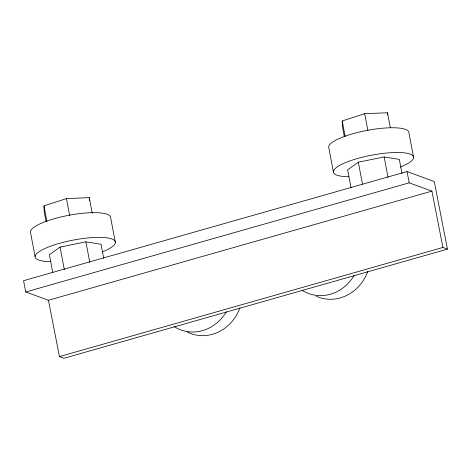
<?xml version="1.0" encoding="UTF-8"?>
<svg xmlns="http://www.w3.org/2000/svg" width="471" height="471" viewBox="0 0 471 471"><rect width="100%" height="100%" fill="white"/><g stroke="black" fill="none" stroke-linecap="round" stroke-linejoin="round"><path stroke-width="0.71" d="M103.738 258.402L101.059 244.266L85.893 241.835L60.058 247.081L49.39 254.758L52.74 272.432M401.993 173.516L399.314 159.375L384.148 156.949L358.313 162.195L347.645 169.866L350.995 187.54M46.04 221.388L44.292 212.174L43.956 205.862L66.44 198.591L89.249 197.632L92.204 213.228M344.295 136.502L342.547 127.282L342.217 120.97L364.695 113.699L387.503 112.74L390.324 127.629M407.021 171.556L23.55 280.698L25.746 291.967L48.448 300.262L431.919 191.114L442.911 247.458L447.45 249.118L434.262 181.506L407.021 171.556L409.217 182.825L431.919 191.114M25.746 291.967L409.217 182.825M48.448 300.262L59.44 356.6L442.911 247.458M447.45 249.118L63.979 358.26L59.44 356.6M413.609 157.52L408.916 132.763A40.8 9.62 -10.7 0 0 369.052 130.037A40.8 9.62 -10.7 0 0 328.658 146.97L333.35 171.727M384.148 156.949L388.033 177.449M364.695 113.699L367.916 130.714M358.313 162.195L362.47 184.108M342.217 120.97L345.172 136.566M115.354 242.406L110.661 217.649A40.8 9.62 -10.7 0 0 70.797 214.929A40.8 9.62 -10.7 0 0 30.403 231.856L35.095 256.613M85.893 241.835L89.778 262.341M66.44 198.591L69.661 215.606M60.058 247.081L64.344 269.706M43.956 205.862L46.917 221.458M387.503 112.74L387.615 114.847M89.249 197.632L89.396 200.434M348.84 176.743A40.8 9.62 -10.7 0 1 343.259 163.584A40.8 9.62 -10.7 0 1 401.557 152.622A40.8 9.62 -10.7 0 1 400.503 167.022M367.798 271.314A40.8 37.215 -69.9 0 1 316.306 296.224M354.186 275.4A40.8 37.215 -69.9 0 1 302.035 290.242M239.975 307.698A40.8 37.215 -69.9 0 1 187.222 331.996M226.363 311.778A40.8 37.215 -69.9 0 1 174.211 326.621M50.585 261.629A40.8 9.62 -10.7 0 1 45.004 248.476A40.8 9.62 -10.7 0 1 103.302 237.508A40.8 9.62 -10.7 0 1 102.248 251.914"/></g></svg>
